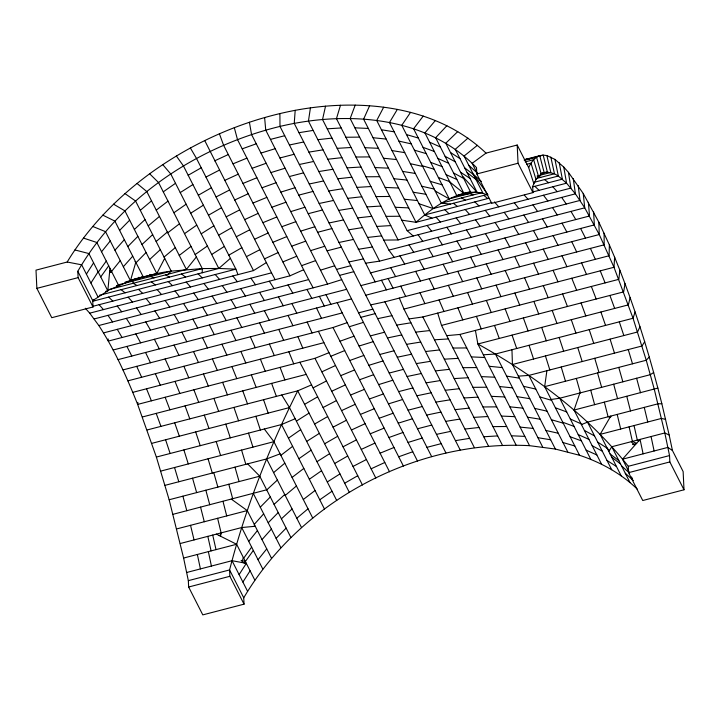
<?xml version="1.0" encoding="UTF-8"?>
<svg xmlns="http://www.w3.org/2000/svg" width="720" height="720" viewBox="0 0 720 720"><rect width="100%" height="100%" fill="white"/><g stroke="black" fill="none" stroke-linecap="round" stroke-linejoin="round"><path stroke-width="1.08" d="M202.248 272.763L202.266 268.569L158.553 182.556L149.643 173.781C117.045 197.766 88.191 227.304 67.176 262.026L36 270.135L36.864 288.36L51.768 317.7L93.015 306.981L92.718 300.618L77.805 271.269C120.681 197.154 197.658 146.403 279.99 126.414C346.482 110.601 426.474 115.812 476.505 167.607L476.802 173.97L491.733 203.337L532.98 192.618L532.674 186.255L536.022 179.541L538.479 176.31L544.167 172.548L547.38 172.044L554.472 173.781L558.324 176.022L566.568 183.186L575.415 193.842L584.73 207.828L599.256 234.54L613.989 267.273L633.051 318.258L646.254 360.243L654.273 389.205L664.812 432.963L669.537 455.571L669.843 461.934L684 489.798L642.753 500.517L628.596 472.653L628.299 466.29C587.826 415.134 534.546 375.552 477.873 343.998L475.407 330.408M524.934 159.516L539.739 155.673L543.186 155.124L546.876 155.565L554.922 159.39L563.769 167.076L568.44 172.341L583.245 193.509L598.833 222.165L609.381 244.926L609.084 255.753L403.965 309.078L399.33 298.08M609.381 244.926L614.637 257.274L613.989 267.273L422.856 316.953L408.969 318.933M533.835 183.663L528.66 167.589L517.194 145.026L486.018 153.126C435.996 105.3 360.441 98.154 295.191 110.331L294.237 123.408L375.192 281.889M92.718 300.618L107.829 290.844L109.962 268.326M137.871 402.381L137.646 404.406L156.375 457.065L169.146 499.752L183.609 558.045L188.334 580.653L188.64 587.016L202.797 614.88L244.044 604.161L243.738 597.789L229.581 569.934C245.529 507.924 269.01 447.993 297.729 390.825L311.562 384.867M614.637 257.274L619.857 270.207L618.849 279.324L441.522 325.422L437.688 313.092M637.272 489.114C621.054 473.436 600.84 462.384 579.537 455.274L544.662 386.658L546.894 370.719M310.428 107.865L308.439 121.113L379.602 261.144L584.73 207.828L583.245 193.509M619.857 270.207L625.014 283.671L623.664 291.87L459.882 334.449L446.715 335.646M325.539 106.173L322.533 119.529L388.89 250.119L394.2 257.355M625.014 283.671L630.099 297.612L628.398 304.866L477.873 343.998L529.542 445.671L555.39 449.055L579.537 455.274M241.938 562.419L243.324 557.469M105.651 291.411L130.464 280.737L135.801 262.242L135.045 261.567M340.488 105.255L336.456 118.674L398.088 239.94L575.415 193.842L573.255 178.515M220.32 536.103L221.31 532.845M630.099 297.612L635.085 311.967L633.051 318.258L495.414 354.033L483.354 354.789M254.178 526.365L254.61 525.033M601.587 464.247L574.047 410.058L579.879 392.985M355.194 105.12L350.172 118.548L407.142 230.661L413.217 236.007M369.612 105.768L363.609 119.151L416.034 222.318L491.895 202.599M635.085 311.967L639.954 326.7L637.587 331.983L512.433 364.518L555.39 449.055M129.627 280.638L156.789 273.573L164.691 258.309M383.679 107.19L376.722 120.483L424.719 214.938L432.018 218.16M528.66 167.589C530.982 162.612 534.321 157.554 539.739 155.673L544.167 172.548L540.999 173.376M621.207 475.839L600.129 434.376L610.758 416.088M397.341 109.395L389.457 122.535L433.17 208.548L487.593 194.4M243.738 597.789C301.338 500.184 416.655 439.776 529.542 445.671M639.954 326.7L644.679 341.73L641.988 345.996L528.867 375.408L518.346 376.146M608.823 451.476L611.802 446.742L664.812 432.963L669.159 435.024L672.444 450.513L683.136 471.573L684 489.798M86.4 274.113L93.6 262.845M90.927 283.023L98.127 271.755M239.112 574.623L246.312 563.364L242.01 562.248M242.892 582.057L250.092 570.789M410.544 112.356L401.769 125.298L441.351 203.184L450.387 204.075M98.316 272.133L106.272 261.063M100.737 276.903L108.693 265.833M243.684 558.18L251.64 547.11M253.332 550.431L245.376 561.501L241.074 560.394M423.234 116.073L413.595 128.754L449.226 198.864L476.415 191.799M109.413 289.467L186.39 269.46L196.362 256.941M101.556 251.775L110.241 240.948M120.24 260.622L111.555 271.458L109.494 270.774M248.733 541.395L257.418 530.568M258.048 559.719L266.733 548.892M435.366 120.519L424.908 132.912L456.768 195.597L468.207 193.932M629.073 472.131L622.503 459.198L640.062 439.398L643.122 453.843M114.957 250.227L124.335 239.679M123.345 266.724L132.723 256.176M254.277 524.376L263.655 513.828M262.017 539.604L271.395 529.056M644.679 341.73L649.251 357.012L646.254 360.243L544.662 386.658M446.895 125.694L435.654 137.736L463.941 193.401C471.753 191.673 480.222 191.547 487.557 195.102M168.363 274.149L171.207 271.134L202.266 268.569L218.79 268.461L235.89 269.145L237.978 274.635M119.619 230.4L129.645 220.176M127.836 246.573L137.871 236.34M136.053 262.737L146.088 252.513M260.28 507.186L270.315 496.962M268.2 522.765L278.226 512.541M276.111 538.344L286.146 528.12M457.758 131.571L445.788 143.208L470.727 192.294M134.37 229.455L145.017 219.6M142.011 244.485L152.658 234.63M149.643 259.515L160.299 249.66M266.733 489.915L277.38 480.06M274.077 504.378L284.733 494.514M281.43 518.832L292.077 508.968M467.937 138.123L455.265 149.319L477.09 192.267L462.753 176.598M92.79 301.221L218.79 268.461L230.4 258.345M469.323 192.006C448.83 196.164 431.397 208.701 416.034 222.318L401.814 220.176M140.301 210.312L151.524 200.853M148.221 225.9L159.444 216.441M156.141 241.488L167.364 232.029M164.061 257.076L175.284 247.617M273.6 472.617L284.823 463.167M285.201 495.441L296.424 485.982M296.793 518.256L308.016 508.797M246.051 563.292L232.038 560.7L186.669 572.49M477.369 145.323L464.067 156.033L483.012 193.32M156.24 210.141L167.994 201.123M167.751 232.785L179.496 223.767M179.253 255.42L191.007 246.402M280.854 455.355L292.608 446.337M292.077 477.432L303.831 468.423M303.3 499.518L315.054 490.5M486.018 153.126L472.14 163.323L477.081 173.043M149.643 173.781C192.78 142.398 242.739 120.285 295.191 110.331M163.278 191.835L175.509 183.294M173.898 212.742L186.138 204.201M184.518 233.649L196.758 225.108M195.147 254.556L207.378 246.015M288.459 438.174L300.699 429.633M298.899 458.712L311.139 450.171M309.339 479.25L321.57 470.709M319.77 499.788L332.01 491.247M649.251 357.012L653.643 372.483L650.349 374.67L559.737 398.223L551.178 399.474M180.234 192.582L192.906 184.554M190.71 213.21L203.382 205.182M201.195 233.838L213.867 225.81M211.68 254.475L224.352 246.438M296.379 421.128L309.051 413.1M306.684 441.405L319.356 433.377M316.98 461.682L329.652 453.654M327.285 481.959L339.957 473.922M85.356 308.268L89.712 313.173L253.494 270.603L266.337 262.611M188.181 175.266L201.24 167.778M198.333 195.246L211.392 187.758M208.485 215.217L221.544 207.729M218.637 235.197L231.696 227.709M228.789 255.168L241.848 247.68M304.587 404.325L317.646 396.837M314.613 424.044L327.672 416.556M324.63 443.772L337.689 436.275M334.656 463.491L347.715 456.003M344.682 483.21L357.732 475.722M205.956 177.066L219.348 170.145M216.072 196.965L229.464 190.044M226.179 216.855L239.571 209.943M236.295 236.754L249.687 229.833M246.402 256.653L259.794 249.732M313.092 387.873L326.484 380.952M323.073 407.511L336.465 400.59M333.054 427.149L346.446 420.237M343.035 446.796L356.427 439.875M353.016 466.434L366.408 459.522M109.548 272.718L111.663 271.665L109.485 271.773M214.632 160.857L228.303 154.539M224.595 180.468L238.266 174.15M234.558 200.079L248.229 193.752M244.521 219.681L258.192 213.363M254.493 239.292L268.164 232.974M264.456 258.894L278.127 252.576M321.849 371.835L335.52 365.517M331.704 391.23L345.375 384.912M341.559 410.625L355.23 404.307M351.414 430.02L365.085 423.693M361.269 449.415L374.94 443.088M371.124 468.801L384.795 462.483M89.712 313.173L98.811 325.521L289.944 275.832L303.642 269.739M156.375 457.065L281.529 424.539L295.155 418.734M233.019 163.827L246.915 158.13M242.991 183.438L256.887 177.741M252.963 203.058L266.859 197.361M262.926 222.669L276.822 216.972M272.898 242.289L286.794 236.592M282.861 261.909L296.766 256.212M330.822 356.274L344.718 350.577M340.677 375.66L354.573 369.963M350.523 395.046L364.428 389.349M360.378 414.432L374.274 408.735M370.224 433.818L384.129 428.112M380.079 453.195L393.975 447.498M669.159 435.024L661.851 403.749L657.999 403.812L587.529 422.127L581.436 424.602L582.156 424.467M98.811 325.521C114.876 350.145 126.765 377.19 137.646 404.406L314.973 358.317L329.004 352.692M165.051 485.334L266.643 458.919L280.089 453.852M242.199 148.842L256.266 143.793M252.099 168.309L266.166 163.26M261.99 187.785L276.057 182.727M271.881 207.252L285.957 202.203M281.781 226.719L295.848 221.67M291.672 246.195L305.748 241.137M301.572 265.662L315.639 260.613M339.975 341.235L354.042 336.186M349.758 360.495L363.834 355.446M359.55 379.755L373.617 374.706M369.333 399.015L383.409 393.957M379.125 418.275L393.192 413.217M388.908 437.526L402.984 432.477M398.7 456.786L412.767 451.737M127.881 380.844L333 327.519L347.175 322.659M108.135 338.967L108.306 341.082L327.573 284.085L341.73 279.648M653.643 372.483L657.855 388.08L574.047 410.058M125.109 282.132C140.292 277.722 155.448 273.051 171.207 271.134L135.576 201.024L124.992 193.59M260.991 153.081L275.175 148.689M270.909 172.593L285.093 168.201M280.827 192.105L295.011 187.722M290.736 211.617L304.929 207.234M136.656 278.811L143.19 276.777L114.894 221.112L102.807 215.136M300.654 231.129L314.847 226.746M310.572 250.641L324.756 246.258M320.49 270.162L334.674 265.77M349.254 326.754L363.438 322.371M359.055 346.041L373.239 341.649M368.847 365.319L383.04 360.936M378.648 384.606L392.841 380.214M388.449 403.884L402.633 399.501M398.25 423.171L412.434 418.779M408.051 442.449L422.235 438.066M173.07 514.296L266.67 489.798M270.459 139.401L284.706 135.702M279.9 157.977L294.147 154.269M289.332 176.553L303.579 172.845M298.773 195.12L313.02 191.421M308.214 213.696L322.461 209.997M524.151 160.074L543.186 155.124L547.38 172.044L541.035 173.691M524.925 160.218L536.553 157.194L541.197 173.97M36.864 288.36L78.102 277.641L93.015 306.981M476.802 173.97L518.049 163.251L532.98 192.618M525.177 161.901L533.637 159.696L538.479 176.31M526.77 164.268L531 163.17L536.022 179.541M133.722 279.243L143.19 276.777M456.768 195.597L470.664 191.988M317.655 232.272L331.902 228.564M117.963 284.967L171.207 271.134M538.128 175.752L550.818 172.458L546.876 155.565M116.514 285.993L118.656 285.435L96.831 242.487L83.43 238.068M441.351 203.184L481.635 192.717M536.49 178.452L554.472 173.781L550.791 156.987M99.324 295.326L202.266 268.569M533.718 182.412L558.324 176.022L554.922 159.39M424.719 214.938L488.763 198.288M532.323 186.966L562.356 179.154L559.251 162.756M92.763 306.342L235.89 269.145L183.465 165.978L176.364 155.997M532.269 192.105L566.568 183.186L563.769 167.076M327.087 250.848L341.343 247.14M407.142 230.661L570.924 188.091L568.44 172.341M94.203 318.933L271.539 272.835L275.112 279.693M388.89 250.119L580.023 200.43L578.196 185.58M336.528 269.415L350.775 265.716M103.518 332.91L308.646 279.594L313.155 287.838M339.561 275.373L353.808 271.674M370.26 272.988L589.518 216L588.384 202.275M113.157 349.992L346.635 289.305M360.882 285.606L594.36 224.91L593.586 211.842M118.053 359.622L351.531 298.926M365.778 295.227L599.256 234.54L598.833 222.165M122.967 369.918L342.225 312.921L417.483 461.025M370.683 304.884L384.912 301.824L604.17 244.827L604.107 233.208M358.596 312.849L372.852 309.141M360.882 317.331L375.129 313.632M132.777 392.355L323.91 342.675L389.52 471.771M370.323 335.907L384.57 332.208M379.755 354.483L394.011 350.775M142.461 416.961L306.234 374.382L362.457 485.01M147.195 429.948L297.729 390.825L349.398 492.498M389.196 373.059L403.443 369.351M151.839 443.34L289.485 407.565L336.726 500.526M398.637 391.626L412.884 387.927M160.785 471.087L273.906 441.675L312.741 518.085M408.078 410.202L422.325 406.503M417.519 428.778L431.766 425.07M169.146 499.752L259.758 476.199L290.862 537.408M426.951 447.345L441.198 443.646M176.796 528.894L247.266 510.579L271.458 558.18M180.315 543.501L241.695 527.544L255.24 526.266M600.129 434.376L661.518 418.419L665.622 419.418M218.745 535.581L220.905 535.014M183.609 558.045L236.619 544.275L254.808 580.077M632.547 444.537L636.75 443.448L632.403 441.387L629.109 426.843M622.503 459.198L667.872 447.408L672.444 450.513M188.334 580.653L229.581 569.934L229.878 576.297L244.044 604.161M628.299 466.29L669.537 455.571M188.64 587.016L229.878 576.297M628.596 472.653L669.843 461.934M231.327 499.14L247.266 510.579M289.422 144.99L303.678 141.984M299.331 164.484L313.587 161.478M309.24 183.987L323.496 180.981M319.149 203.481L333.405 200.475M329.058 222.975L343.314 219.969M338.967 242.478L353.223 239.472M348.876 261.972L363.132 258.966M377.685 318.663L391.941 315.657M387.486 337.95L401.742 334.944M397.287 357.228L411.534 354.222M407.088 376.515L421.335 373.509M416.88 395.793L431.136 392.787M426.681 415.08L440.937 412.074M436.482 434.358L450.738 431.352M298.953 132.696L313.155 130.401M308.835 152.127L323.037 149.832M318.708 171.567L332.91 169.272M328.59 190.998L342.792 188.703M338.463 210.438L352.665 208.143M348.345 229.869L362.547 227.574M358.218 249.309L372.42 247.014M396.729 325.089L410.931 322.794M406.521 344.349L420.723 342.054M416.304 363.609L430.506 361.314M426.096 382.869L440.289 380.565M435.879 402.12L450.081 399.825M445.671 421.38L459.864 419.085M455.454 440.64L469.656 438.345M525.996 159.246L529.434 158.697M365.31 263.25L379.602 261.144M116.55 285.678L118.656 285.435M317.88 139.68L331.974 138.105M327.816 159.237L341.91 157.653M337.752 178.785L351.837 177.21M347.688 198.342L361.773 196.758M357.624 217.89L371.709 216.315M367.56 237.438L381.645 235.863M415.683 332.136L429.768 330.561M425.529 351.522L439.623 349.938M435.384 370.908L449.478 369.324M445.23 390.285L459.324 388.71M455.085 409.671L469.179 408.096M464.931 429.057L479.025 427.482M327.249 128.817L341.181 127.962M337.176 148.347L351.099 147.492M347.094 167.868L361.026 167.013M357.021 187.389L370.944 186.534M366.939 206.919L380.871 206.064M376.857 226.44L390.789 225.585M434.466 339.795L448.398 338.94M444.321 359.19L458.253 358.335M454.176 378.585L468.108 377.73M464.031 397.98L477.963 397.125M473.886 417.375L487.818 416.52M483.75 436.761L497.673 435.906M609.048 416.772L610.974 416.736M383.805 240.102L398.088 239.94M345.897 137.25L359.613 137.124M355.95 157.032L369.657 156.906M366.003 176.805L379.71 176.679M376.056 196.587L389.763 196.461M386.109 216.369L399.816 216.243M453.024 348.057L466.74 347.931M463.014 367.695L476.721 367.569M472.995 387.342L486.702 387.216M482.976 406.98L496.683 406.854M492.957 426.627L506.664 426.501M463.383 177.831L463.878 177.831M354.888 127.836L368.325 128.439M364.986 147.699L378.423 148.302M375.075 167.562L388.512 168.165M385.173 187.416L398.61 188.019M395.262 207.279L408.699 207.882M471.294 356.895L484.731 357.498M481.32 376.614L494.757 377.217M491.337 396.342L504.783 396.945M501.363 416.061L514.8 416.664M511.389 435.78L524.826 436.383M373.05 137.727L386.163 139.059M383.463 158.229L396.576 159.552M393.885 178.731L406.998 180.054M404.298 199.224L417.411 200.556M489.195 366.273L502.308 367.605M499.5 386.55L512.613 387.873M509.805 406.827L522.918 408.15M520.101 427.104L533.214 428.427M135.981 278.982L139.419 279.396L138.924 277.281M381.438 129.771L394.173 131.814M392.022 150.588L404.757 152.631M402.597 171.405L415.332 173.457M413.181 192.222L425.916 194.274M506.628 376.11L519.363 378.153M517.068 396.639L529.803 398.691M527.499 417.177L540.234 419.229M537.939 437.715L550.674 439.767M67.176 262.026L81.675 264.825L98.001 296.955M398.898 141.102L411.201 143.865M410.373 163.683L422.676 166.446M421.839 186.255L434.151 189.018M523.512 386.316L535.824 389.079M534.735 408.402L547.038 411.156M545.958 430.479L558.261 433.242M74.898 249.948L88.875 253.557L107.829 290.844M406.485 134.577L418.32 138.042M414.405 150.165L426.24 153.63M422.325 165.753L434.16 169.218M430.254 181.341L442.08 184.806M539.793 396.891L551.619 400.356M551.385 419.706L563.22 423.171M562.986 442.53L574.812 445.986M419.04 203.76L433.17 208.548M537.066 176.031L540.72 177.354M469.503 193.59L473.157 194.922M154.053 277.866L150.399 276.543L149.904 274.428M117.792 285.579L120.537 286.578M423.036 147.33L434.349 151.479M430.695 162.405L442.008 166.554M438.363 177.48L449.667 181.629M555.399 407.79L566.712 411.939M562.752 422.244L574.056 426.402M570.096 436.707L581.409 440.856M476.307 180.126L477.954 180.765M92.745 226.449L105.516 231.66L130.464 280.737M429.633 142.2L440.37 147.015M437.877 158.436L448.623 163.26M446.13 174.672L456.876 179.496M570.294 418.986L581.04 423.81M578.205 434.565L588.951 439.389M586.125 450.144L596.871 454.968M639.054 440.937L637.317 440.109L634.023 425.565M216.369 534.123L236.619 544.275M445.095 156.303L455.22 161.784M453.537 172.935L463.671 178.407M584.406 430.452L594.54 435.924M592.146 445.68L602.28 451.152M435.168 191.016L449.226 198.864M461.601 197.919L465.453 200.16M165.6 274.86L169.452 277.101M137.034 285.525L133.182 283.293L132.723 281.187M113.571 204.174L124.929 210.888L156.789 273.573M450.504 152.496L459.99 158.607M460.548 172.26L470.034 178.371M597.69 442.116L607.176 448.227M607.005 460.44L616.482 466.551M464.706 167.886L473.508 174.6M467.145 172.692L475.947 179.406M610.074 453.933L618.867 460.647M611.766 457.263L620.559 463.977M544.572 179.595L548.613 182.736M483.768 195.399L487.809 198.54M453.366 203.301L457.407 206.442M181.512 273.969L185.553 277.101M151.299 281.817L155.34 284.958M121.086 289.674L125.118 292.815M93.285 299.412L94.905 300.663M449.856 181.998L463.941 193.401M137.034 183.447L146.799 191.565L186.39 269.46M468.783 165.321L476.856 172.611M481.392 181.521L473.31 174.231L487.854 194.589M621.504 465.831L629.577 473.13M625.284 473.265L633.357 480.555M534.861 186.309L539.064 190.332M474.831 201.906L479.034 205.938M444.816 209.709L449.019 213.741M198.072 273.852L202.284 277.875M168.264 281.601L172.476 285.624M138.456 289.341L142.668 293.373M108.648 297.09L112.86 301.122M608.94 416.565L609.921 417.528M247.662 463.86L259.758 476.199M607.131 448.146L609.408 450.558M552.816 186.759L557.172 191.664M524.34 195.165L527.976 199.251M494.415 201.942L498.771 206.838M465.219 209.529L469.575 214.434M436.023 217.116L440.379 222.021M215.208 274.518L219.564 279.423M186.183 282.06L190.539 286.965M157.158 289.602L161.514 294.507M128.133 297.153L132.489 302.058M99.108 304.695L103.464 309.6M631.341 441.666L634.563 445.419M162.765 164.619L170.793 174.015L218.79 268.461M543.42 195.237L547.911 200.997M514.341 202.797L518.832 208.548M485.262 210.357L489.753 216.108M456.183 217.917L460.674 223.668M427.104 225.468L431.595 231.228M232.839 275.967L237.33 281.727M203.931 283.482L208.422 289.242M175.032 290.997L179.523 296.757M146.124 298.512L150.615 304.263M117.216 306.027L121.707 311.778M264.312 429.012L273.906 441.675M561.663 197.415L566.271 204.012M532.953 204.885L537.561 211.473M504.243 212.346L508.851 218.934M475.524 219.807L480.132 226.395M446.814 227.268L451.422 233.865M418.104 234.738L422.712 241.326M250.902 278.199L255.51 284.787M222.318 285.633L226.926 292.221M193.725 293.058L198.333 299.646M165.132 300.492L169.74 307.08M136.548 307.926L141.156 314.514M107.955 315.351L112.563 321.948M552.528 207.585L557.235 214.974M523.827 215.037L528.534 222.435M495.126 222.498L499.833 229.896M466.434 229.959L471.141 237.357M437.733 237.42L442.44 244.818M409.032 244.881L413.739 252.27M269.325 281.196L274.032 288.594M240.723 288.63L245.43 296.028M212.121 296.064L216.828 303.462M183.519 303.498L188.226 310.896M154.917 310.932L159.624 318.33M126.315 318.366L131.022 325.764M281.745 394.974L289.485 407.565M570.978 211.401L575.766 219.573M542.466 218.808L547.254 226.98M513.954 226.224L518.742 234.396M485.451 233.631L490.23 241.803M456.939 241.047L461.727 249.219M428.427 248.454L433.215 256.626M399.915 255.87L404.703 264.042M288.027 284.949L292.815 293.121M190.368 147.969L196.524 158.49L253.494 270.603M259.569 292.347L264.357 300.519M231.111 299.745L235.899 307.917M202.644 307.143L207.432 315.315M174.186 314.541L178.974 322.713M145.728 321.939L150.516 330.111M117.27 329.337L122.058 337.509M562.014 223.146L566.865 232.056M533.475 230.562L538.317 239.481M504.927 237.987L509.769 246.897M476.379 245.403L481.23 254.322M447.831 252.828L452.682 261.738M419.283 260.244L424.134 269.163M390.735 267.669L395.586 276.579M306.945 289.449L311.796 298.359M278.424 296.865L283.275 305.775M249.903 304.281L254.745 313.191M221.373 311.688L226.224 320.607M192.852 319.104L197.703 328.023M164.331 326.52L169.182 335.43M135.81 333.936L140.652 342.846M299.844 362.25L306.234 374.382M580.617 228.483L585.504 238.113M553.122 235.638L558.009 245.259M525.618 242.784L530.514 252.405M631.548 476.991L632.547 478.971M611.802 446.742L630 482.553M587.529 422.127L611.721 469.728M498.123 249.93L503.01 259.551M559.737 398.223L590.841 459.432M470.628 257.076L475.515 266.697M528.867 375.408L567.702 451.809M495.414 354.033L542.655 447.003M443.124 264.222L448.02 273.852M459.882 334.449L516.105 445.068M415.629 271.368L420.525 280.998M441.522 325.422L502.398 445.194M422.856 316.953L488.466 446.049M403.965 309.078L474.372 447.633M388.134 278.523L393.021 288.144M381.492 280.251L386.379 289.872M384.912 301.824L460.17 449.928M445.923 452.934L279.99 126.414L279.9 113.553M431.676 456.633L265.734 130.113L264.618 117.531M327.573 284.085L251.55 134.505L249.399 122.229M325.998 294.669L330.885 304.299M319.392 296.388L324.279 306.009M308.646 279.594L237.483 139.554L234.306 127.656M333 327.519L403.416 466.074M289.944 275.832L223.587 145.251L219.402 133.767M291.888 303.534L296.784 313.164M271.539 272.835L204.732 140.544M314.973 358.317L375.849 478.089M264.393 310.68L269.289 320.31M236.898 317.835L241.785 327.456M281.529 424.539L324.486 509.067M209.403 324.981L214.29 334.602M266.643 458.919L301.518 527.544M181.899 332.127L186.795 341.748M253.296 493.443L280.836 547.632M154.404 339.273L159.291 348.903M241.695 527.544L262.773 569.007M126.909 346.419L131.796 356.049M232.038 560.7L247.608 591.345M337.221 302.652L342.225 312.921M318.411 331.317L323.91 342.675M571.761 241.686L576.675 251.982M543.258 249.093L548.172 259.389M514.755 256.5L519.669 266.796M486.252 263.907L491.166 274.203M457.758 271.314L462.672 281.61M429.255 278.73L434.169 289.017M400.752 286.137L405.666 296.433M316.548 308.025L321.462 318.321M288.045 315.432L292.959 325.728M259.551 322.839L264.465 333.135M231.048 330.246L235.962 340.542M202.545 337.653L207.459 347.949M174.051 345.06L178.956 355.356M145.548 352.476L150.462 362.763M590.418 248.409L595.332 259.335M562.014 255.789L566.928 266.715M533.601 263.178L538.524 274.095M505.197 270.558L510.111 281.484M476.784 277.938L481.707 288.864M448.38 285.327L453.294 296.253M419.976 292.707L424.89 303.633M307.161 322.038L312.075 332.964M278.748 329.418L283.671 340.344M250.344 336.807L255.258 347.733M221.931 344.187L226.854 355.113M193.527 351.576L198.441 362.502M165.123 358.956L170.037 369.882M136.71 366.345L141.633 377.271M581.589 262.908L586.485 274.419M553.086 270.315L557.982 281.826M524.574 277.722L529.479 289.233M496.071 285.138L500.967 296.649M467.568 292.545L472.464 304.056M439.056 299.952L443.961 311.463M297.909 336.645L302.805 348.156M269.397 344.052L274.302 355.563M240.894 351.468L245.799 362.979M212.391 358.875L217.287 370.386M183.879 366.282L188.784 377.793M155.376 373.689L160.281 385.209M600.237 270.846L605.106 282.897M571.77 278.244L576.639 290.295M543.303 285.642L548.172 297.693M514.836 293.04L519.705 305.1M486.378 300.438L491.238 312.498M457.911 307.836L462.771 319.896M288.864 351.783L293.724 363.834M260.397 359.181L265.257 371.232M231.93 366.579L236.79 378.639M203.463 373.977L208.332 386.037M174.996 381.384L179.865 393.435M146.529 388.782L151.398 400.833M591.354 286.47L596.169 299.025M562.617 293.94L567.432 306.486M533.889 301.41L538.704 313.956M505.152 308.88L509.967 321.426M476.424 316.35L481.23 328.896M280.08 367.38L284.886 379.935M251.343 374.85L256.158 387.405M222.615 382.32L227.421 394.875M193.878 389.79L198.693 402.345M165.141 397.26L169.956 409.806M609.912 295.443L614.655 308.439M581.058 302.949L585.801 315.945M552.204 310.446L556.947 323.442M523.359 317.952L528.093 330.939M494.505 325.449L499.239 338.445M271.62 383.382L276.363 396.378M242.766 390.879L247.509 403.875M213.912 398.385L218.655 411.381M185.058 405.882L189.801 418.878M156.204 413.379L160.947 426.375M600.903 312.012L605.547 325.404M571.284 319.716L575.937 333.099M541.674 327.411L546.318 340.803M512.055 335.115L516.699 348.498M263.547 399.708L268.191 413.1M233.928 407.403L238.572 420.795M204.309 415.107L208.962 428.49M174.69 422.802L179.343 436.194M619.299 321.831L623.835 335.556M589.212 329.652L593.748 343.377M559.125 337.473L563.661 351.198M529.038 345.294L533.574 359.019M255.852 416.304L260.388 430.029M225.765 424.125L230.301 437.85M195.678 431.946L200.214 445.671M165.591 439.767L170.127 453.492M610.083 339.129L614.493 353.151M577.764 347.535L582.165 361.548M545.436 355.941L549.846 369.954M248.526 433.116L252.936 447.129M216.198 441.513L220.608 455.535M183.879 449.919L188.28 463.932M628.245 349.569L632.502 363.816M594.729 358.29L598.986 372.537M561.213 367.002L565.47 381.249M241.569 450.081L245.835 464.328M208.053 458.793L212.31 473.04M174.537 467.505L178.794 481.752M618.759 367.398L622.854 381.816M597.537 372.906L601.641 387.333M576.315 378.423L580.419 392.85M234.981 467.154L239.085 481.572M213.768 472.671L217.863 487.089M192.546 478.179L196.641 492.606M636.606 378.243L640.521 392.787M613.665 384.21L617.58 398.745M590.715 390.168L594.639 404.712M228.78 484.254L232.704 498.789M205.839 490.212L209.763 504.756M182.898 496.179L186.813 510.723M657.855 388.08L661.851 403.749M626.778 396.36L630.504 410.958M604.359 402.183L608.085 416.781M222.984 501.318L226.71 515.916M200.565 507.141L204.291 521.748M644.247 407.385L647.766 421.992M617.184 414.423L620.694 429.03M217.611 518.283L221.13 532.89M190.539 525.321L194.058 539.928M212.724 535.077L216.018 549.621M207.81 536.355L211.104 550.899M651.06 436.536L654.12 450.981M208.359 551.619L211.41 566.055M197.352 554.472L200.412 568.917M517.194 145.026L518.049 163.251M77.805 271.269L78.102 277.641M511.956 349.731L512.433 364.518"/></g></svg>
